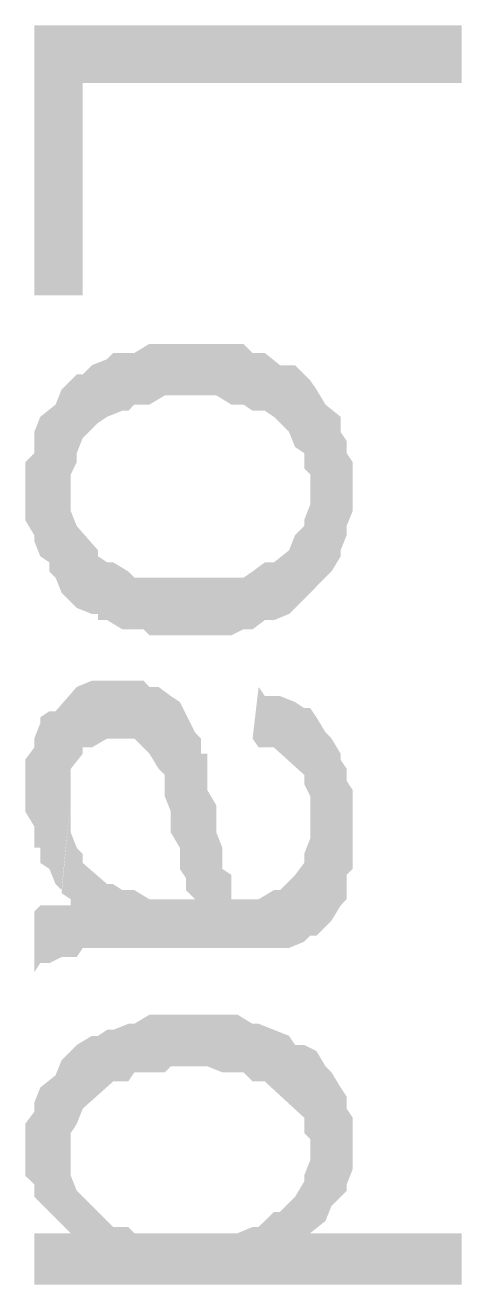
# Model space of a CAD drawing. Header units: feet. Extents: x -99009 to 3252343, y -11094690 to 9035152.
# Drawn here: x 1651534.14 to 1651536.68, y -1995925.03 to -1995917.71 of the extents above; entities that cross this region are included whole.
import ezdxf

# ---------------------------------------------------------------- set-up
doc = ezdxf.new("R2010")
doc.units = ezdxf.units.FT
doc.layers.add('H', color=7, linetype='Continuous', lineweight=0)

msp = doc.modelspace()

# ---------------------------------------------------------------- hatches: boundary and pattern name
at = {"layer": 'H', "linetype": 'Continuous'}
for points in [[(1651534.19378, -1995919.27688), (1651534.19378, -1995917.70688), (1651536.68078, -1995917.70688), (1651536.68078, -1995918.04288), (1651534.47578, -1995918.04288), (1651534.47578, -1995919.27688), (1651534.19378, -1995919.27688)], [(1651534.40578, -1995920.31788), (1651534.40578, -1995919.77088), (1651534.44078, -1995919.73588), (1651534.47578, -1995919.73588), (1651534.52878, -1995919.68288), (1651534.61778, -1995919.64788), (1651534.65278, -1995919.61188), (1651534.77578, -1995919.61188), (1651534.86378, -1995919.55888), (1651535.41078, -1995919.55888), (1651535.46378, -1995919.61188), (1651535.53478, -1995919.61188), (1651535.62278, -1995919.68288), (1651535.71078, -1995919.68288), (1651535.79878, -1995919.77088), (1651535.79878, -1995920.31788), (1651535.76378, -1995920.28288), (1651535.76378, -1995920.19388), (1651535.71078, -1995920.15888), (1651535.67578, -1995920.07088), (1651535.62278, -1995920.01788), (1651535.58778, -1995919.98288), (1651535.53478, -1995919.94788), (1651535.46378, -1995919.94788), (1651535.41078, -1995919.91188), (1651535.34078, -1995919.91188), (1651535.25278, -1995919.85888), (1651534.95278, -1995919.85888), (1651534.86378, -1995919.91188), (1651534.77578, -1995919.91188), (1651534.74078, -1995919.94788), (1651534.70578, -1995919.94788), (1651534.61778, -1995919.98288), (1651534.56478, -1995920.01788), (1651534.47578, -1995920.10588), (1651534.44078, -1995920.19388), (1651534.44078, -1995920.24688), (1651534.40578, -1995920.31788)], [(1651534.86378, -1995921.25288), (1651534.82878, -1995921.21788), (1651534.70578, -1995921.21788), (1651534.61778, -1995921.16488), (1651534.56478, -1995921.16488), (1651534.56478, -1995921.12888), (1651534.52878, -1995921.12888), (1651534.44078, -1995921.09388), (1651534.35278, -1995921.00588), (1651534.31778, -1995920.91788), (1651534.28178, -1995920.88188), (1651534.28178, -1995920.82888), (1651534.22878, -1995920.79388), (1651534.19378, -1995920.70588), (1651534.19378, -1995920.67088), (1651534.14078, -1995920.58288), (1651534.14078, -1995920.24688), (1651534.19378, -1995920.19388), (1651534.19378, -1995920.07088), (1651534.22878, -1995919.98288), (1651534.31778, -1995919.91188), (1651534.35278, -1995919.82388), (1651534.40578, -1995919.77088), (1651534.40578, -1995920.52988), (1651534.44078, -1995920.61788), (1651534.56478, -1995920.75888), (1651534.56478, -1995920.79388), (1651534.61778, -1995920.82888), (1651534.65278, -1995920.82888), (1651534.74078, -1995920.88188), (1651534.77578, -1995920.91788), (1651535.41078, -1995920.91788), (1651535.46378, -1995920.88188), (1651535.53478, -1995920.82888), (1651535.58778, -1995920.82888), (1651535.67578, -1995920.75888), (1651535.71078, -1995920.67088), (1651535.76378, -1995920.61788), (1651535.76378, -1995920.58288), (1651535.79878, -1995920.49388), (1651535.79878, -1995919.77088), (1651535.83478, -1995919.82388), (1651535.88778, -1995919.91188), (1651535.97578, -1995919.98288), (1651535.97578, -1995920.07088), (1651536.01078, -1995920.12388), (1651536.01078, -1995920.19388), (1651536.04578, -1995920.24688), (1651536.04578, -1995920.52988), (1651536.01078, -1995920.61788), (1651536.01078, -1995920.67088), (1651535.97578, -1995920.75888), (1651535.97578, -1995920.79388), (1651535.92278, -1995920.88188), (1651535.67578, -1995921.12888), (1651535.58778, -1995921.16488), (1651535.53478, -1995921.16488), (1651535.46378, -1995921.21788), (1651535.41078, -1995921.21788), (1651535.34078, -1995921.25288), (1651534.86378, -1995921.25288)], [(1651535.12878, -1995922.78688), (1651535.07578, -1995922.73388), (1651535.07578, -1995922.66388), (1651535.04078, -1995922.61088), (1651535.04078, -1995922.48788), (1651534.98778, -1995922.39888), (1651534.98778, -1995922.27588), (1651534.95278, -1995922.18788), (1651534.95278, -1995922.06388), (1651534.91678, -1995922.02888), (1651534.86378, -1995921.94088), (1651534.77578, -1995921.85288), (1651534.61778, -1995921.85288), (1651534.52878, -1995921.90488), (1651534.47578, -1995921.90488), (1651534.47578, -1995921.94088), (1651534.40578, -1995922.02888), (1651534.40578, -1995922.18788), (1651534.35278, -1995922.73388), (1651534.31778, -1995922.69888), (1651534.28178, -1995922.61088), (1651534.22878, -1995922.57588), (1651534.22878, -1995922.48788), (1651534.19378, -1995922.48788), (1651534.19378, -1995922.36388), (1651534.14078, -1995922.27588), (1651534.14078, -1995921.97588), (1651534.19378, -1995921.90488), (1651534.19378, -1995921.85288), (1651534.22878, -1995921.76388), (1651534.22878, -1995921.72888), (1651534.28178, -1995921.69388), (1651534.31778, -1995921.69388), (1651534.44078, -1995921.55288), (1651534.52878, -1995921.51688), (1651534.82878, -1995921.51688), (1651534.86378, -1995921.55288), (1651534.91678, -1995921.55288), (1651534.98778, -1995921.60588), (1651535.04078, -1995921.64088), (1651535.12878, -1995921.81688), (1651535.12878, -1995922.78688)], [(1651535.79878, -1995922.18788), (1651535.76378, -1995922.11688), (1651535.76378, -1995922.06388), (1651535.58778, -1995921.90488), (1651535.49878, -1995921.90488), (1651535.46378, -1995921.85288), (1651535.49878, -1995921.55288), (1651535.53478, -1995921.60588), (1651535.62278, -1995921.60588), (1651535.71078, -1995921.64088), (1651535.76378, -1995921.67588), (1651535.79878, -1995921.67588), (1651535.79878, -1995922.18788)], [(1651534.19378, -1995923.21088), (1651534.19378, -1995922.85788), (1651534.22878, -1995922.82288), (1651534.40578, -1995922.82288), (1651534.40578, -1995922.39888), (1651534.44078, -1995922.48788), (1651534.47578, -1995922.52288), (1651534.47578, -1995922.57588), (1651534.61778, -1995922.69888), (1651534.65278, -1995922.69888), (1651534.70578, -1995922.73388), (1651534.77578, -1995922.73388), (1651534.86378, -1995922.78688), (1651535.12878, -1995922.78688), (1651535.12878, -1995921.81688), (1651535.16378, -1995921.85288), (1651535.16378, -1995921.94088), (1651535.19978, -1995921.94088), (1651535.19978, -1995922.15188), (1651535.25278, -1995922.24088), (1651535.25278, -1995922.39888), (1651535.28778, -1995922.48788), (1651535.28778, -1995922.61088), (1651535.34078, -1995922.64588), (1651535.34078, -1995922.78688), (1651535.49878, -1995922.78688), (1651535.58778, -1995922.73388), (1651535.62278, -1995922.73388), (1651535.71078, -1995922.64588), (1651535.76378, -1995922.57588), (1651535.76378, -1995922.52288), (1651535.79878, -1995922.43488), (1651535.79878, -1995921.67588), (1651535.83478, -1995921.72888), (1651535.88778, -1995921.81688), (1651535.92278, -1995921.85288), (1651535.97578, -1995921.94088), (1651535.97578, -1995921.97588), (1651536.01078, -1995922.02888), (1651536.01078, -1995922.09888), (1651536.04578, -1995922.15188), (1651536.04578, -1995922.61088), (1651536.01078, -1995922.64588), (1651536.01078, -1995922.78688), (1651535.97578, -1995922.82288), (1651535.92278, -1995922.91088), (1651535.83478, -1995922.99888), (1651535.79878, -1995922.99888), (1651535.76378, -1995923.03388), (1651535.67578, -1995923.06988), (1651534.47578, -1995923.06988), (1651534.44078, -1995923.12288), (1651534.35278, -1995923.12288), (1651534.28178, -1995923.15788), (1651534.22878, -1995923.15788), (1651534.19378, -1995923.21088)], [(1651534.40578, -1995922.78688), (1651534.35278, -1995922.75188), (1651534.40578, -1995922.18788), (1651534.40578, -1995922.78688)], [(1651535.79878, -1995924.72788), (1651535.79878, -1995924.18088), (1651535.76378, -1995924.14588), (1651535.76378, -1995924.05688), (1651535.53478, -1995923.84588), (1651535.46378, -1995923.84588), (1651535.41078, -1995923.79288), (1651535.28778, -1995923.79288), (1651535.19978, -1995923.75788), (1651534.98778, -1995923.75788), (1651534.95278, -1995923.79288), (1651534.77578, -1995923.79288), (1651534.74078, -1995923.84588), (1651534.65278, -1995923.84588), (1651534.47578, -1995924.00388), (1651534.44078, -1995924.09288), (1651534.40578, -1995924.14588), (1651534.40578, -1995923.66888), (1651534.44078, -1995923.63388), (1651534.52878, -1995923.58088), (1651534.56478, -1995923.58088), (1651534.61778, -1995923.54588), (1651534.65278, -1995923.54588), (1651534.74078, -1995923.51088), (1651534.77578, -1995923.51088), (1651534.86378, -1995923.45788), (1651535.37578, -1995923.45788), (1651535.46378, -1995923.51088), (1651535.49878, -1995923.51088), (1651535.67578, -1995923.58088), (1651535.71078, -1995923.63388), (1651535.76378, -1995923.63388), (1651535.83478, -1995923.66888), (1651535.88778, -1995923.75788), (1651535.92278, -1995923.79288), (1651535.97578, -1995923.88088), (1651536.01078, -1995923.93388), (1651536.01078, -1995924.00388), (1651536.04578, -1995924.05688), (1651536.04578, -1995924.35688), (1651536.01078, -1995924.44488), (1651536.01078, -1995924.48088), (1651535.92278, -1995924.56888), (1651535.88778, -1995924.65688), (1651535.79878, -1995924.72788)], [(1651534.40578, -1995924.72788), (1651534.19378, -1995924.51588), (1651534.19378, -1995924.44488), (1651534.14078, -1995924.39288), (1651534.14078, -1995924.09288), (1651534.19378, -1995924.02188), (1651534.19378, -1995923.96888), (1651534.22878, -1995923.88088), (1651534.31778, -1995923.80988), (1651534.35278, -1995923.72188), (1651534.40578, -1995923.66888), (1651534.40578, -1995924.72788)], [(1651534.19378, -1995925.02788), (1651534.19378, -1995924.72788), (1651534.40578, -1995924.72788), (1651534.40578, -1995924.39288), (1651534.44078, -1995924.48088), (1651534.65278, -1995924.69188), (1651534.74078, -1995924.69188), (1651534.77578, -1995924.72788), (1651535.37578, -1995924.72788), (1651535.46378, -1995924.69188), (1651535.49878, -1995924.69188), (1651535.58778, -1995924.60388), (1651535.62278, -1995924.60388), (1651535.71078, -1995924.51588), (1651535.76378, -1995924.42788), (1651535.76378, -1995924.39288), (1651535.79878, -1995924.30388), (1651535.79878, -1995924.72788), (1651536.68078, -1995924.72788), (1651536.68078, -1995925.02788), (1651534.19378, -1995925.02788)]]:
    msp.add_hatch(color=256, dxfattribs=at).paths.add_polyline_path(points)

doc.saveas('drawing.dxf')
